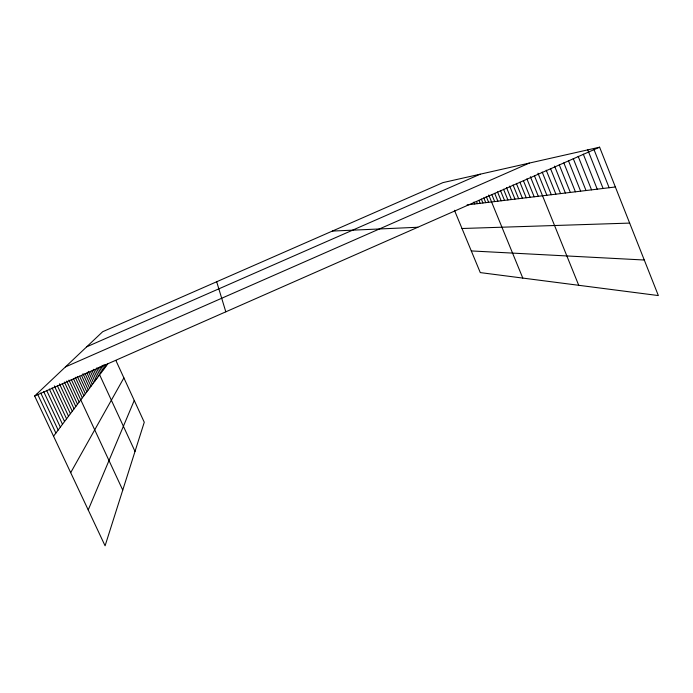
<?xml version="1.0" encoding="UTF-8"?>
<svg xmlns="http://www.w3.org/2000/svg" width="693" height="693" viewBox="0 0 693 693"><rect width="100%" height="100%" fill="white"/><g stroke="black" fill="none" stroke-linecap="round" stroke-linejoin="round"><path stroke-width="1.04" d="M88.219 509.935L134.251 400.45M70.695 472.669L123.891 377.884M53.543 436.2L107.684 364.007M115.887 360.473L144.265 422.245L105.085 545.807L34.65 396.015L102.677 331.713L442.966 182.606L599.601 147.193L658.35 295.564L480.284 272.6L454.443 210.274M34.65 396.015L599.601 147.193M86.694 346.821L480.188 174.194M65.428 366.926L529.313 163.089M467.073 204.911L615.349 186.98M332.363 231.072L417.836 227.252M461.997 228.499L629.66 223.094M471.301 250.935L644.273 260.014M43.702 391.614L60.352 427.122M40.783 393.035L58.151 430.05M37.301 393.511L55.882 433.073M57.346 385.698L70.417 413.695M54.331 385.88L68.52 416.224M52.096 387.898L66.571 418.832M49.342 389.024L64.562 421.509M46.587 390.332L62.491 424.272M73.441 378.647L82.346 397.799M71.301 379.53L122.748 490.107M68.945 380.093L79.158 402.044M66.693 381.046L77.503 404.244M64.388 382.025L75.806 406.514M62.353 383.74L74.064 408.844M59.477 383.835L72.263 411.235M88.288 371.361L93.59 382.805M86.937 372.947L92.299 384.52M85.1 373.596L90.974 386.287M82.969 373.735L89.622 388.089M81.497 375.407L88.236 389.934M79.539 376.143L86.816 391.822M77.321 376.446L85.36 393.763M75.268 377.252L83.87 395.755M103.491 364.994L104.808 367.844M102.044 365.341L103.811 369.17M101.005 366.658L102.789 370.53M99.497 367.021L101.75 371.916M98.051 367.602L100.693 373.328M96.492 368.026L135.014 451.42M95.305 369.482L98.458 376.308M93.321 369.3L97.28 377.876M92.065 370.816L96.076 379.478M90.341 371.379L94.846 381.124M104.886 364.587L105.786 366.536M478.924 200.372L480.145 203.335M476.619 201.706L477.425 203.664M473.969 202.044L474.766 203.985M494.689 193.356L497.895 201.187M491.926 194.802L494.698 201.568M488.73 195.01L522.799 278.084M486.209 196.422L488.626 202.304M483.749 197.8L485.741 202.651M481.28 199.012L482.917 202.997M509.684 186.105L514.986 199.116M506.566 187.682L511.408 199.549M503.525 189.215L507.917 199.974M500.415 190.384L504.504 200.39M497.522 191.892L501.16 200.788M523.362 180.552L530.154 197.28M519.906 182.198L526.221 197.756M516.337 183.35L522.392 198.224M513.054 184.953L518.641 198.674M537.95 173.181L546.872 195.261M534.52 175.97L578.724 285.291M530.379 176.732L538.305 196.301M526.905 178.863L534.173 196.795M554.565 166.086L565.384 193.018M550.675 168.997L560.576 193.607M546.223 170.175L555.89 194.17M542.169 172.029L551.316 194.724M568.442 160.681L580.639 191.173M563.833 162.89L575.415 191.805M559.286 164.891L570.33 192.42M583.298 154.158L597.236 189.172M578.179 156.341L591.545 189.856M573.258 158.593L586.018 190.523M593.988 149.558L609.13 187.734M587.759 149.87L603.092 188.461M216.684 281.765L225.814 311.824"/></g></svg>
